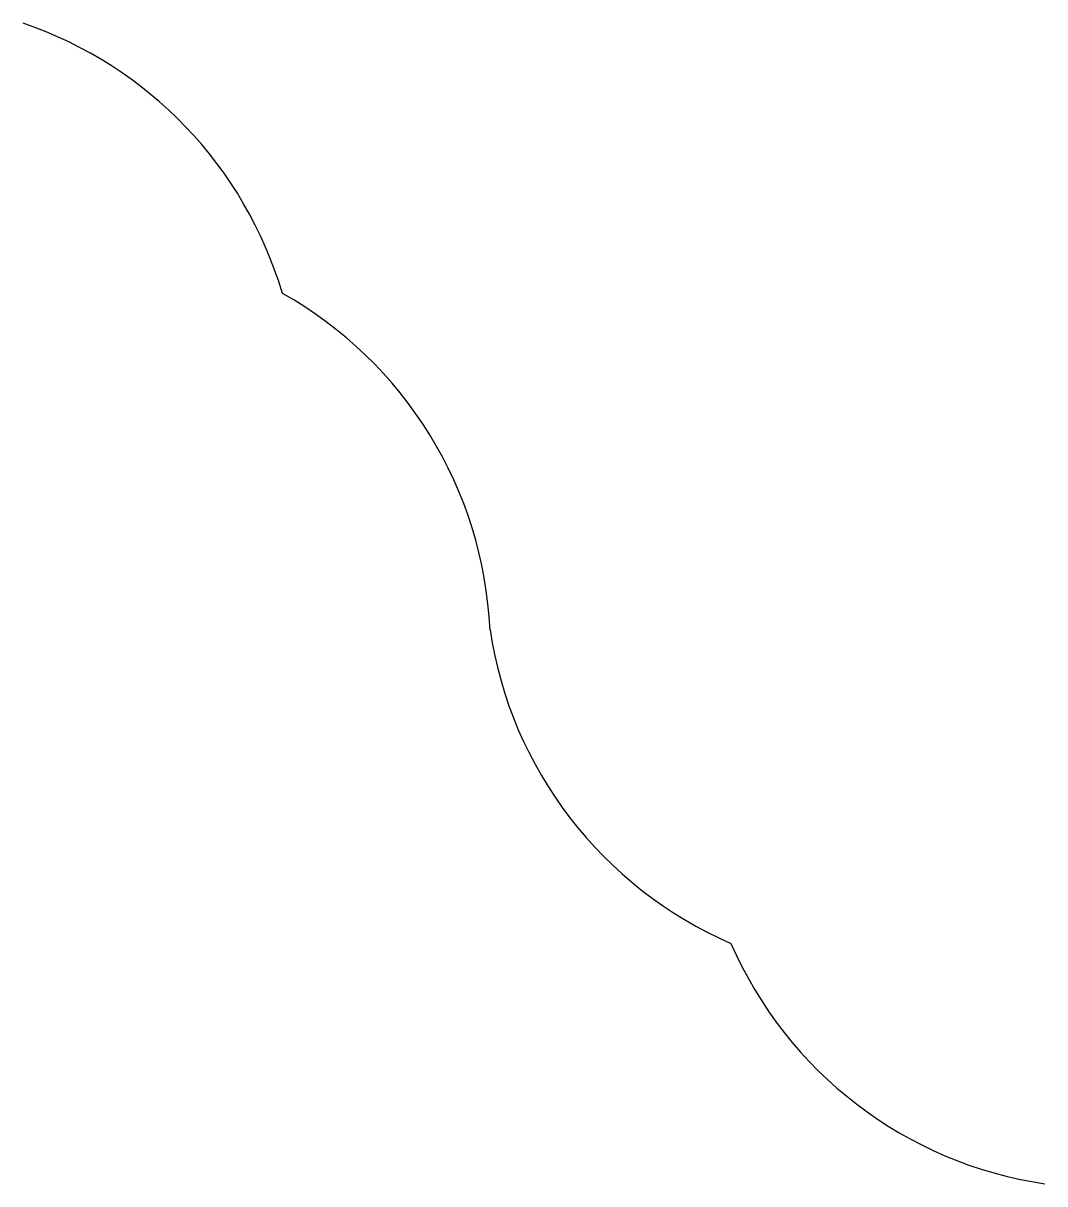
# Model space of a CAD drawing. Header units: millimetres. Extents: x 0 to 50.2, y -57 to 0.
import ezdxf

# ---------------------------------------------------------------- set-up
doc = ezdxf.new("R2010")
doc.units = ezdxf.units.MM
doc.header["$MEASUREMENT"] = 0
doc.layers.get('0').update_dxf_attribs({"lineweight": 25, "true_color": 0xffffff})

msp = doc.modelspace()

# ---------------------------------------------------------------- linework, layer by layer
for centre, start, end in [((-6.449, -18.932), 16.4629, 71.188), ((2.954, -30.711), 2.6575, 60.7365), ((42.712, -26.821), 188.5208, 246.5997), ((53.107, -37.194), 203.5208, 261.5997)]:
    msp.add_arc(centre, 20, start, end)

doc.saveas('drawing.dxf')
